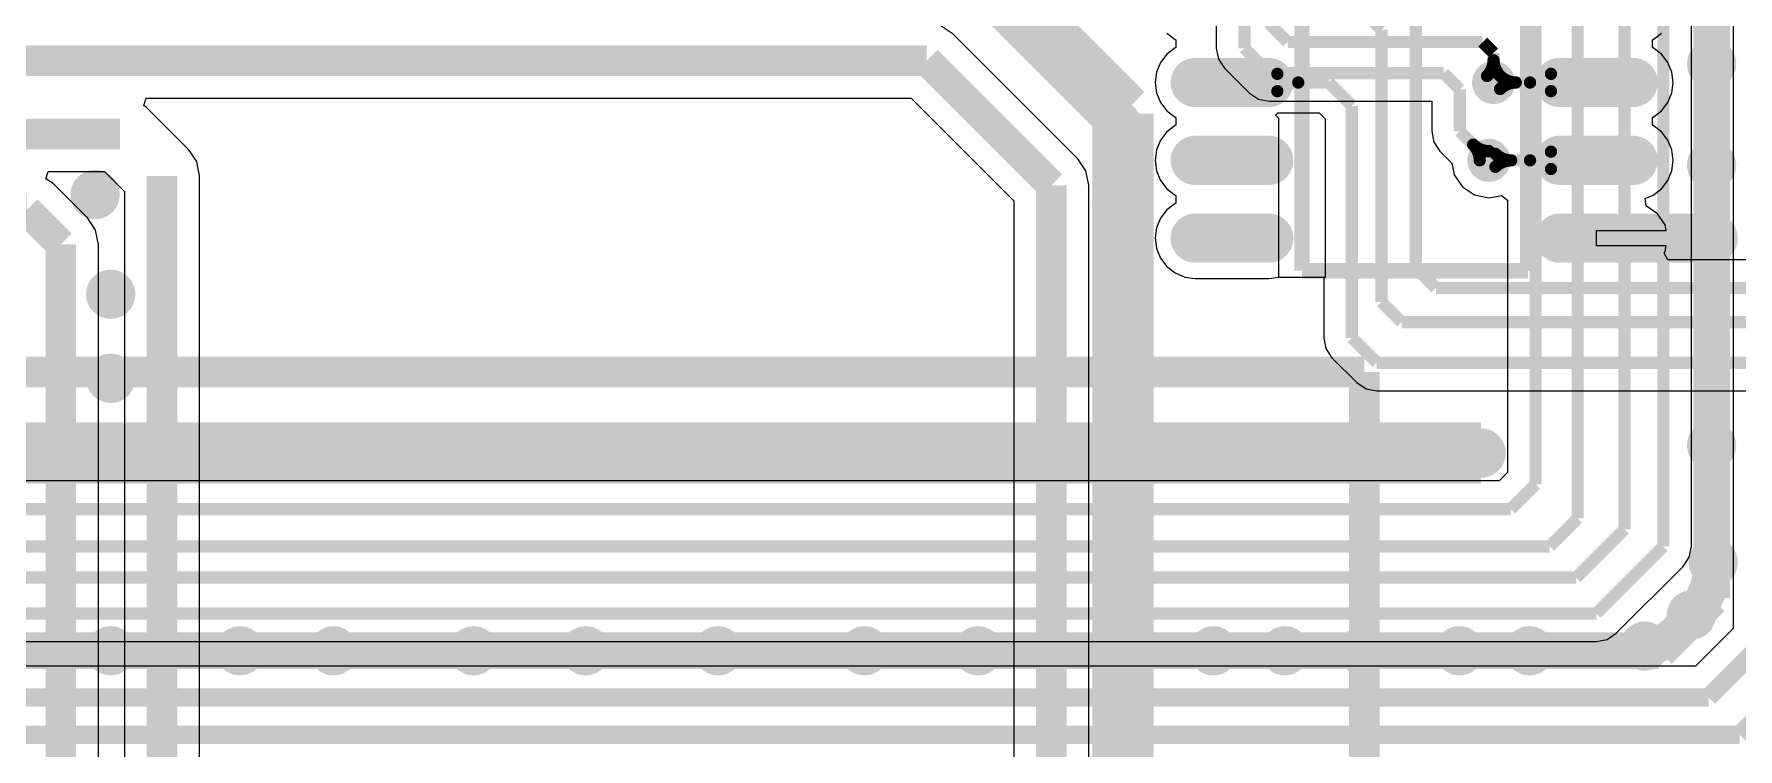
# Model space of a CAD drawing. Extents: x 81 to 196, y 150 to 213.
# Drawn here: x 153.55 to 181.34, y 182.03 to 193.69 of the extents above; entities that cross this region are included whole.
import ezdxf

# ---------------------------------------------------------------- set-up
doc = ezdxf.new("R2010")
doc.units = 0
doc.header["$MEASUREMENT"] = 0
for name, color, linetype in [('BOTTOMLAYER', 5, 'CONTINUOUS'), ('BOTTOMOVERLAY', 54, 'CONTINUOUS'), ('BOTTOMPASTE', 16, 'CONTINUOUS'), ('BOTTOMSOLDER', 6, 'CONTINUOUS'), ('MULTILAYER', 9, 'CONTINUOUS'), ('TOPLAYER', 1, 'CONTINUOUS')]:
    doc.layers.add(name, color=color, linetype=linetype)

msp = doc.modelspace()

# ---------------------------------------------------------------- linework, layer by layer
at = {"layer": 'BOTTOMLAYER'}
for p, q in [((168.539549, 193.691401), (168.341083, 193.824014)), ((172.022818, 193.709643), (172.158599, 193.605455)), ((179.955749, 193.605455), (180.09153, 193.709643)), ((168.539549, 193.691401), (168.539551, 193.691403)), ((168.539551, 193.691403), (168.539549, 193.691401)), ((170.571549, 191.659401), (168.539549, 193.691401)), ((172.158599, 193.470997), (172.022818, 193.366809)), ((172.158599, 193.605455), (172.167598, 193.601726)), ((172.167598, 193.474726), (172.158599, 193.470997)), ((172.167598, 193.601726), (172.167598, 193.474726)), ((179.94675, 193.601726), (179.955749, 193.605455)), ((179.94675, 193.474726), (179.94675, 193.601726)), ((179.955749, 193.470997), (179.94675, 193.474726)), ((180.09153, 193.366809), (179.955749, 193.470997)), ((171.91863, 193.231028), (171.853134, 193.072911)), ((172.022818, 193.366809), (171.91863, 193.231028)), ((180.195718, 193.231028), (180.09153, 193.366809)), ((180.261214, 193.072911), (180.195718, 193.231028)), ((171.853134, 193.072911), (171.830794, 192.903226)), ((171.830794, 192.903226), (171.853134, 192.733541)), ((180.283554, 192.903226), (180.261214, 193.072911)), ((180.261214, 192.733541), (180.283554, 192.903226)), ((155.340535, 192.525541), (155.377403, 192.647072)), ((155.377403, 192.647072), (167.853579, 192.647072)), ((167.853579, 192.647072), (169.52722, 190.973431)), ((171.853134, 192.733541), (171.91863, 192.575424)), ((180.195718, 192.575424), (180.261214, 192.733541)), ((155.382349, 192.497601), (155.340535, 192.525541)), ((155.382349, 192.497601), (155.382351, 192.497603)), ((155.382351, 192.497603), (155.382349, 192.497601)), ((156.068149, 191.811801), (155.382349, 192.497601)), ((171.91863, 192.575424), (172.022818, 192.439643)), ((172.022818, 192.439643), (172.158599, 192.335455)), ((172.158599, 192.335455), (172.167598, 192.331726)), ((172.167598, 192.331726), (172.167598, 192.204726)), ((173.828001, 192.401253), (173.796574, 192.369826)), ((173.796574, 192.369826), (173.846599, 192.319801)), ((174.513283, 192.401253), (173.828001, 192.401253)), ((173.846599, 192.319801), (173.846599, 189.72898)), ((174.609374, 192.305163), (174.513283, 192.401253)), ((174.609374, 189.728226), (174.609374, 192.305163)), ((179.94675, 192.331726), (179.955749, 192.335455)), ((179.94675, 192.204726), (179.94675, 192.331726)), ((179.955749, 192.335455), (180.09153, 192.439643)), ((180.09153, 192.439643), (180.195718, 192.575424)), ((172.022818, 192.096809), (171.91863, 191.961028)), ((172.158599, 192.200997), (172.022818, 192.096809)), ((172.167598, 192.204726), (172.158599, 192.200997)), ((179.955749, 192.200997), (179.94675, 192.204726)), ((180.09153, 192.096809), (179.955749, 192.200997)), ((180.195718, 191.961028), (180.09153, 192.096809)), ((156.068149, 191.811801), (156.068151, 191.811803)), ((156.068151, 191.811803), (156.068149, 191.811801)), ((156.200762, 191.613335), (156.068149, 191.811801)), ((171.853134, 191.802911), (171.830794, 191.633226)), ((171.91863, 191.961028), (171.853134, 191.802911)), ((180.261214, 191.802911), (180.195718, 191.961028)), ((180.283554, 191.633226), (180.261214, 191.802911)), ((156.247328, 191.379226), (156.200762, 191.613335)), ((170.571549, 191.659401), (170.571551, 191.659403)), ((170.571551, 191.659403), (170.571549, 191.659401)), ((170.704162, 191.460935), (170.571549, 191.659401)), ((171.830794, 191.633226), (171.853134, 191.463541)), ((180.261214, 191.463541), (180.283554, 191.633226)), ((153.74051, 191.331741), (153.777376, 191.453272)), ((153.858349, 191.253001), (153.74051, 191.331741)), ((153.777376, 191.453272), (154.696379, 191.453272)), ((154.417149, 190.694201), (153.858349, 191.253001)), ((154.696379, 191.453272), (155.02382, 191.125831)), ((156.247328, 172.608626), (156.247328, 191.379226)), ((170.750728, 191.226826), (170.704162, 191.460935)), ((170.750728, 172.608626), (170.750728, 191.226826)), ((171.853134, 191.463541), (171.91863, 191.305424)), ((171.91863, 191.305424), (172.022818, 191.169643)), ((180.09153, 191.169643), (180.195718, 191.305424)), ((180.195718, 191.305424), (180.261214, 191.463541)), ((155.02382, 191.125831), (155.02382, 172.608626)), ((169.52722, 190.973431), (169.52722, 172.608626)), ((172.022818, 191.169643), (172.158599, 191.065455)), ((172.158599, 190.930997), (172.022818, 190.826809)), ((172.158599, 191.065455), (172.167598, 191.061726)), ((172.167598, 190.934726), (172.158599, 190.930997)), ((172.167598, 191.061726), (172.167598, 190.934726)), ((179.827446, 191.012308), (179.955749, 191.065455)), ((179.839894, 190.88592), (179.827446, 191.012308)), ((179.955749, 191.065455), (180.09153, 191.169643)), ((154.417149, 190.694201), (154.417151, 190.694203)), ((154.417151, 190.694203), (154.417149, 190.694201)), ((154.549762, 190.495735), (154.417149, 190.694201)), ((171.91863, 190.691028), (171.853134, 190.532911)), ((172.022818, 190.826809), (171.91863, 190.691028)), ((179.844106, 190.885082), (179.839894, 190.88592)), ((180.027359, 190.762638), (179.844106, 190.885082)), ((180.149802, 190.579385), (180.027359, 190.762638)), ((154.596328, 190.261626), (154.549762, 190.495735)), ((171.853134, 190.532911), (171.830794, 190.363226)), ((171.830794, 190.363226), (171.853134, 190.193541)), ((179.028974, 190.490226), (180.167537, 190.490226)), ((179.028974, 190.236226), (179.028974, 190.490226)), ((180.167537, 190.490226), (180.149802, 190.579385)), ((154.596328, 172.608626), (154.596328, 190.261626)), ((171.853134, 190.193541), (171.91863, 190.035424)), ((180.167537, 190.236226), (179.028974, 190.236226)), ((180.132551, 190.121245), (180.149802, 190.147067)), ((180.192418, 190.009241), (180.132551, 190.121245)), ((180.149802, 190.147067), (180.167537, 190.236226)), ((171.91863, 190.035424), (172.022818, 189.899643)), ((172.022818, 189.899643), (172.158599, 189.795455)), ((185.861574, 190.009241), (180.192418, 190.009241)), ((172.158599, 189.795455), (172.316717, 189.729958)), ((172.316717, 189.729958), (172.486401, 189.707619)), ((172.486401, 189.707619), (173.684347, 189.707619)), ((173.684347, 189.707619), (173.854031, 189.729958)), ((173.846599, 189.72898), (173.854031, 189.729958)), ((173.854031, 189.729958), (173.855764, 189.728226)), ((173.854031, 189.729958), (173.855764, 189.728226)), ((173.855764, 189.728226), (174.609374, 189.728226)), ((173.855764, 189.728226), (174.582359, 189.728226)), ((174.582359, 189.728226), (174.582359, 188.737626)), ((174.582359, 188.737626), (174.617284, 188.562043)), ((174.617284, 188.562043), (174.716742, 188.413194)), ((174.716742, 188.413194), (175.123142, 188.006794)), ((175.123142, 188.006794), (175.271991, 187.907336)), ((175.271991, 187.907336), (175.447569, 187.872411)), ((175.447569, 187.872411), (175.447571, 187.872408)), ((175.447571, 187.872408), (175.447571, 187.872411)), ((175.447571, 187.872411), (175.447574, 187.872408)), ((175.447574, 187.872408), (175.447574, 187.872411)), ((175.447574, 187.872411), (184.706321, 187.872411))]:
    msp.add_line(p, q, dxfattribs=at)
for points, const_width in [([(171.307374, 192.395226), (168.691174, 195.011426)], 1.000001), ([(176.082574, 189.880626), (176.082574, 194.757426)], 0.2), ([(175.523774, 193.766826), (175.117374, 194.173226)], 0.2), ([(175.523774, 189.321826), (175.523774, 193.766826)], 0.2), ([(168.106974, 193.258826), (148.193374, 193.258826)], 0.499999), ([(170.138974, 191.226826), (168.106974, 193.258826)], 0.499999), ([(173.684347, 192.903226), (172.486401, 192.903226)], 0.599999), ([(179.627947, 192.903226), (178.430001, 192.903226)], 0.599999), ([(171.307374, 173.523026), (171.307374, 192.395226)], 1.000001), ([(174.660174, 192.903226), (173.085374, 192.903226)], 0.2), ([(175.041174, 192.522226), (174.660174, 192.903226)], 0.2), ([(179.028974, 192.903226), (177.352574, 192.903226)], 0.2), ([(175.041174, 188.737626), (175.041174, 192.522226)], 0.2), ([(154.949774, 192.065026), (143.011774, 192.065026)], 0.499999), ([(173.684347, 191.633226), (172.486401, 191.633226)], 0.599999), ([(179.627947, 191.633226), (178.430001, 191.633226)], 0.599999), ([(155.635574, 157.775026), (155.635574, 191.379226)], 0.499999), ([(170.138974, 166.868226), (170.138974, 191.226826)], 0.499999), ([(179.028974, 191.633226), (177.276374, 191.633226)], 0.2), ([(153.425774, 190.820426), (143.621374, 190.820426)], 0.499999), ([(153.984574, 190.261626), (153.425774, 190.820426)], 0.499999), ([(173.684347, 190.363226), (172.486401, 190.363226)], 0.599999), ([(179.627947, 190.363226), (178.430001, 190.363226)], 0.599999), ([(180.933974, 190.363226), (178.571774, 190.363226)], 0.800001), ([(153.984574, 156.276426), (153.984574, 190.261626)], 0.499999), ([(176.412774, 189.550426), (176.082574, 189.880626)], 0.2), ([(185.861574, 189.550426), (176.412774, 189.550426)], 0.2), ([(175.853974, 188.991626), (175.523774, 189.321826)], 0.2), ([(185.429774, 188.991626), (175.853974, 188.991626)], 0.2), ([(175.447574, 188.331226), (175.041174, 188.737626)], 0.2), ([(184.896369, 188.331226), (175.447574, 188.331226)], 0.2)]:
    msp.add_lwpolyline(points, dxfattribs=dict(at, const_width=const_width))
for points, const_width in [([(170.316774, 193.235826, 1), (170.316774, 193.535826, 1)], 0.299999), ([(180.908574, 193.058026, 1), (180.908574, 193.358026, 1)], 0.299999), ([(172.486401, 192.753226, 1), (172.486401, 193.053226, 1)], 0.299999), ([(173.684347, 192.753226, 1), (173.684347, 193.053226, 1)], 0.299999), ([(173.825769, 192.994648, 1), (173.825769, 193.094648, 1)], 0.1), ([(173.825769, 192.994648, 1), (173.825769, 193.094648, 1)], 0.1), ([(173.825769, 192.994648, 1), (173.825769, 193.094648, 1)], 0.1), ([(173.825769, 192.994648, 1), (173.825769, 193.094648, 1)], 0.1), ([(173.825769, 192.994648, 1), (173.825769, 193.094648, 1)], 0.1), ([(173.825769, 192.994648, 1), (173.825769, 193.094648, 1)], 0.1), ([(173.825769, 192.994648, 1), (173.825769, 193.094648, 1)], 0.1), ([(173.825769, 192.994648, 1), (173.825769, 193.094648, 1)], 0.1), ([(173.825769, 192.994648, 1), (173.825769, 193.094648, 1)], 0.1), ([(173.825769, 192.994648, 1), (173.825769, 193.094648, 1)], 0.1), ([(177.352574, 192.778228, 1), (177.352574, 193.028224, 1)], 0.249999), ([(178.430001, 192.753226, 1), (178.430001, 193.053226, 1)], 0.299999), ([(178.288579, 192.994648, 1), (178.288579, 193.094648, 1)], 0.1), ([(178.288579, 192.994648, 1), (178.288579, 193.094648, 1)], 0.1), ([(178.288579, 192.994648, 1), (178.288579, 193.094648, 1)], 0.1), ([(178.288579, 192.994648, 1), (178.288579, 193.094648, 1)], 0.1), ([(178.288579, 192.994648, 1), (178.288579, 193.094648, 1)], 0.1), ([(178.288579, 192.994648, 1), (178.288579, 193.094648, 1)], 0.1), ([(178.288579, 192.994648, 1), (178.288579, 193.094648, 1)], 0.1), ([(179.627947, 192.753226, 1), (179.627947, 193.053226, 1)], 0.299999), ([(173.825769, 192.711804, 1), (173.825769, 192.811804, 1)], 0.1), ([(173.825769, 192.711804, 1), (173.825769, 192.811804, 1)], 0.1), ([(173.825769, 192.711804, 1), (173.825769, 192.811804, 1)], 0.1), ([(173.825769, 192.711804, 1), (173.825769, 192.811804, 1)], 0.1), ([(173.825769, 192.711804, 1), (173.825769, 192.811804, 1)], 0.1), ([(173.825769, 192.711804, 1), (173.825769, 192.811804, 1)], 0.1), ([(173.825769, 192.711804, 1), (173.825769, 192.811804, 1)], 0.1), ([(173.825769, 192.711804, 1), (173.825769, 192.811804, 1)], 0.1), ([(173.825769, 192.711804, 1), (173.825769, 192.811804, 1)], 0.1), ([(173.825769, 192.711804, 1), (173.825769, 192.811804, 1)], 0.1), ([(174.167188, 192.853226, 1), (174.167188, 192.953226, 1)], 0.1), ([(174.167188, 192.853226, 1), (174.167188, 192.953226, 1)], 0.1), ([(174.167188, 192.853226, 1), (174.167188, 192.953226, 1)], 0.1), ([(174.167188, 192.853226, 1), (174.167188, 192.953226, 1)], 0.1), ([(174.167188, 192.853226, 1), (174.167188, 192.953226, 1)], 0.1), ([(174.167188, 192.853226, 1), (174.167188, 192.953226, 1)], 0.1), ([(174.167188, 192.853226, 1), (174.167188, 192.953226, 1)], 0.1), ([(174.167188, 192.853226, 1), (174.167188, 192.953226, 1)], 0.1), ([(174.167188, 192.853226, 1), (174.167188, 192.953226, 1)], 0.1), ([(174.167188, 192.853226, 1), (174.167188, 192.953226, 1)], 0.1), ([(174.167188, 192.853226, 1), (174.167188, 192.953226, 1)], 0.1), ([(174.167188, 192.853226, 1), (174.167188, 192.953226, 1)], 0.1), ([(174.167188, 192.853226, 1), (174.167188, 192.953226, 1)], 0.1), ([(174.167188, 192.853226, 1), (174.167188, 192.953226, 1)], 0.1), ([(174.167188, 192.853226, 1), (174.167188, 192.953226, 1)], 0.1), ([(174.167188, 192.853226, 1), (174.167188, 192.953226, 1)], 0.1), ([(174.167188, 192.853226, 1), (174.167188, 192.953226, 1)], 0.1), ([(174.167188, 192.853226, 1), (174.167188, 192.953226, 1)], 0.1), ([(174.167188, 192.853226, 1), (174.167188, 192.953226, 1)], 0.1), ([(174.167188, 192.853226, 1), (174.167188, 192.953226, 1)], 0.1), ([(177.458639, 192.959291, 1), (177.458639, 193.059291, 1)], 0.1), ([(177.458639, 192.959291, 1), (177.458639, 193.059291, 1)], 0.1), ([(177.458639, 192.959291, 1), (177.458639, 193.059291, 1)], 0.1), ([(177.458639, 192.959291, 1), (177.458639, 193.059291, 1)], 0.1), ([(177.458639, 192.959291, 1), (177.458639, 193.059291, 1)], 0.1), ([(177.458639, 192.959291, 1), (177.458639, 193.059291, 1)], 0.1), ([(177.458639, 192.959291, 1), (177.458639, 193.059291, 1)], 0.1), ([(177.458639, 192.747161, 1), (177.458639, 192.847161, 1)], 0.1), ([(177.458639, 192.747161, 1), (177.458639, 192.847161, 1)], 0.1), ([(177.458639, 192.747161, 1), (177.458639, 192.847161, 1)], 0.1), ([(177.458639, 192.747161, 1), (177.458639, 192.847161, 1)], 0.1), ([(177.458639, 192.747161, 1), (177.458639, 192.847161, 1)], 0.1), ([(177.458639, 192.747161, 1), (177.458639, 192.847161, 1)], 0.1), ([(177.458639, 192.747161, 1), (177.458639, 192.847161, 1)], 0.1), ([(177.714704, 192.853226, 1), (177.714704, 192.953226, 1)], 0.1), ([(177.714704, 192.853226, 1), (177.714704, 192.953226, 1)], 0.1), ([(177.714704, 192.853226, 1), (177.714704, 192.953226, 1)], 0.1), ([(177.714704, 192.853226, 1), (177.714704, 192.953226, 1)], 0.1), ([(177.714704, 192.853226, 1), (177.714704, 192.953226, 1)], 0.1), ([(177.714704, 192.853226, 1), (177.714704, 192.953226, 1)], 0.1), ([(177.714704, 192.853226, 1), (177.714704, 192.953226, 1)], 0.1), ([(177.714704, 192.853226, 1), (177.714704, 192.953226, 1)], 0.1), ([(177.714704, 192.853226, 1), (177.714704, 192.953226, 1)], 0.1), ([(177.714704, 192.853226, 1), (177.714704, 192.953226, 1)], 0.1), ([(177.714704, 192.853226, 1), (177.714704, 192.953226, 1)], 0.1), ([(177.714704, 192.853226, 1), (177.714704, 192.953226, 1)], 0.1), ([(177.714704, 192.853226, 1), (177.714704, 192.953226, 1)], 0.1), ([(177.714704, 192.853226, 1), (177.714704, 192.953226, 1)], 0.1), ([(177.94716, 192.853226, 1), (177.94716, 192.953226, 1)], 0.1), ([(177.94716, 192.853226, 1), (177.94716, 192.953226, 1)], 0.1), ([(177.94716, 192.853226, 1), (177.94716, 192.953226, 1)], 0.1), ([(177.94716, 192.853226, 1), (177.94716, 192.953226, 1)], 0.1), ([(177.94716, 192.853226, 1), (177.94716, 192.953226, 1)], 0.1), ([(177.94716, 192.853226, 1), (177.94716, 192.953226, 1)], 0.1), ([(177.94716, 192.853226, 1), (177.94716, 192.953226, 1)], 0.1), ([(177.94716, 192.853226, 1), (177.94716, 192.953226, 1)], 0.1), ([(177.94716, 192.853226, 1), (177.94716, 192.953226, 1)], 0.1), ([(177.94716, 192.853226, 1), (177.94716, 192.953226, 1)], 0.1), ([(177.94716, 192.853226, 1), (177.94716, 192.953226, 1)], 0.1), ([(177.94716, 192.853226, 1), (177.94716, 192.953226, 1)], 0.1), ([(177.94716, 192.853226, 1), (177.94716, 192.953226, 1)], 0.1), ([(177.94716, 192.853226, 1), (177.94716, 192.953226, 1)], 0.1), ([(178.288579, 192.711804, 1), (178.288579, 192.811804, 1)], 0.1), ([(178.288579, 192.711804, 1), (178.288579, 192.811804, 1)], 0.1), ([(178.288579, 192.711804, 1), (178.288579, 192.811804, 1)], 0.1), ([(178.288579, 192.711804, 1), (178.288579, 192.811804, 1)], 0.1), ([(178.288579, 192.711804, 1), (178.288579, 192.811804, 1)], 0.1), ([(178.288579, 192.711804, 1), (178.288579, 192.811804, 1)], 0.1), ([(178.288579, 192.711804, 1), (178.288579, 192.811804, 1)], 0.1), ([(171.205774, 192.067426, 1), (171.205774, 192.367426, 1)], 0.299999), ([(172.486401, 191.483226, 1), (172.486401, 191.783226, 1)], 0.299999), ([(173.684347, 191.483226, 1), (173.684347, 191.783226, 1)], 0.299999), ([(177.276374, 191.508228, 1), (177.276374, 191.758224, 1)], 0.249999), ([(177.382439, 191.689291, 1), (177.382439, 191.789291, 1)], 0.1), ([(177.382439, 191.689291, 1), (177.382439, 191.789291, 1)], 0.1), ([(177.382439, 191.689291, 1), (177.382439, 191.789291, 1)], 0.1), ([(177.382439, 191.689291, 1), (177.382439, 191.789291, 1)], 0.1), ([(177.382439, 191.689291, 1), (177.382439, 191.789291, 1)], 0.1), ([(177.382439, 191.689291, 1), (177.382439, 191.789291, 1)], 0.1), ([(177.382439, 191.689291, 1), (177.382439, 191.789291, 1)], 0.1), ([(178.430001, 191.483226, 1), (178.430001, 191.783226, 1)], 0.299999), ([(178.288579, 191.724648, 1), (178.288579, 191.824648, 1)], 0.1), ([(178.288579, 191.724648, 1), (178.288579, 191.824648, 1)], 0.1), ([(178.288579, 191.724648, 1), (178.288579, 191.824648, 1)], 0.1), ([(178.288579, 191.724648, 1), (178.288579, 191.824648, 1)], 0.1), ([(178.288579, 191.724648, 1), (178.288579, 191.824648, 1)], 0.1), ([(178.288579, 191.724648, 1), (178.288579, 191.824648, 1)], 0.1), ([(178.288579, 191.724648, 1), (178.288579, 191.824648, 1)], 0.1), ([(179.627947, 191.483226, 1), (179.627947, 191.783226, 1)], 0.299999), ([(180.908574, 191.407026, 1), (180.908574, 191.707026, 1)], 0.299999), ([(177.382439, 191.477161, 1), (177.382439, 191.577161, 1)], 0.1), ([(177.382439, 191.477161, 1), (177.382439, 191.577161, 1)], 0.1), ([(177.382439, 191.477161, 1), (177.382439, 191.577161, 1)], 0.1), ([(177.382439, 191.477161, 1), (177.382439, 191.577161, 1)], 0.1), ([(177.382439, 191.477161, 1), (177.382439, 191.577161, 1)], 0.1), ([(177.382439, 191.477161, 1), (177.382439, 191.577161, 1)], 0.1), ([(177.382439, 191.477161, 1), (177.382439, 191.577161, 1)], 0.1), ([(177.638504, 191.583226, 1), (177.638504, 191.683226, 1)], 0.1), ([(177.638504, 191.583226, 1), (177.638504, 191.683226, 1)], 0.1), ([(177.638504, 191.583226, 1), (177.638504, 191.683226, 1)], 0.1), ([(177.638504, 191.583226, 1), (177.638504, 191.683226, 1)], 0.1), ([(177.638504, 191.583226, 1), (177.638504, 191.683226, 1)], 0.1), ([(177.638504, 191.583226, 1), (177.638504, 191.683226, 1)], 0.1), ([(177.638504, 191.583226, 1), (177.638504, 191.683226, 1)], 0.1), ([(177.638504, 191.583226, 1), (177.638504, 191.683226, 1)], 0.1), ([(177.638504, 191.583226, 1), (177.638504, 191.683226, 1)], 0.1), ([(177.638504, 191.583226, 1), (177.638504, 191.683226, 1)], 0.1), ([(177.638504, 191.583226, 1), (177.638504, 191.683226, 1)], 0.1), ([(177.638504, 191.583226, 1), (177.638504, 191.683226, 1)], 0.1), ([(177.638504, 191.583226, 1), (177.638504, 191.683226, 1)], 0.1), ([(177.638504, 191.583226, 1), (177.638504, 191.683226, 1)], 0.1), ([(177.94716, 191.583226, 1), (177.94716, 191.683226, 1)], 0.1), ([(177.94716, 191.583226, 1), (177.94716, 191.683226, 1)], 0.1), ([(177.94716, 191.583226, 1), (177.94716, 191.683226, 1)], 0.1), ([(177.94716, 191.583226, 1), (177.94716, 191.683226, 1)], 0.1), ([(177.94716, 191.583226, 1), (177.94716, 191.683226, 1)], 0.1), ([(177.94716, 191.583226, 1), (177.94716, 191.683226, 1)], 0.1), ([(177.94716, 191.583226, 1), (177.94716, 191.683226, 1)], 0.1), ([(177.94716, 191.583226, 1), (177.94716, 191.683226, 1)], 0.1), ([(177.94716, 191.583226, 1), (177.94716, 191.683226, 1)], 0.1), ([(177.94716, 191.583226, 1), (177.94716, 191.683226, 1)], 0.1), ([(177.94716, 191.583226, 1), (177.94716, 191.683226, 1)], 0.1), ([(177.94716, 191.583226, 1), (177.94716, 191.683226, 1)], 0.1), ([(177.94716, 191.583226, 1), (177.94716, 191.683226, 1)], 0.1), ([(177.94716, 191.583226, 1), (177.94716, 191.683226, 1)], 0.1), ([(178.288579, 191.441804, 1), (178.288579, 191.541804, 1)], 0.1), ([(178.288579, 191.441804, 1), (178.288579, 191.541804, 1)], 0.1), ([(178.288579, 191.441804, 1), (178.288579, 191.541804, 1)], 0.1), ([(178.288579, 191.441804, 1), (178.288579, 191.541804, 1)], 0.1), ([(178.288579, 191.441804, 1), (178.288579, 191.541804, 1)], 0.1), ([(178.288579, 191.441804, 1), (178.288579, 191.541804, 1)], 0.1), ([(178.288579, 191.441804, 1), (178.288579, 191.541804, 1)], 0.1), ([(171.205774, 190.746626, 1), (171.205774, 191.046626, 1)], 0.299999), ([(172.486401, 190.213226, 1), (172.486401, 190.513226, 1)], 0.299999), ([(173.684347, 190.213226, 1), (173.684347, 190.513226, 1)], 0.299999), ([(178.430001, 190.213226, 1), (178.430001, 190.513226, 1)], 0.299999), ([(179.627947, 190.213226, 1), (179.627947, 190.513226, 1)], 0.299999), ([(180.933974, 190.213226, 1), (180.933974, 190.513226, 1)], 0.299999), ([(171.307374, 188.740026, 1), (171.307374, 189.040026, 1)], 0.299999), ([(171.307374, 186.708026, 1), (171.307374, 187.008026, 1)], 0.299999), ([(171.281974, 183.482226, 1), (171.281974, 183.782226, 1)], 0.299999)]:
    msp.add_lwpolyline(points, format="xyb", close=True, dxfattribs=dict(at, const_width=const_width))
at = {"layer": 'BOTTOMLAYER', "const_width": 0.2}
for points in [[(174.167188, 192.903226, -0.198912), (173.825769, 193.044648)], [(174.167188, 192.903226, -0.198912), (173.825769, 193.044648)], [(174.167188, 192.903226, -0.198912), (173.825769, 193.044648)], [(174.167188, 192.903226, -0.198912), (173.825769, 193.044648)], [(174.167188, 192.903226, -0.198912), (173.825769, 193.044648)], [(174.167188, 192.903226, -0.198912), (173.825769, 193.044648)], [(174.167188, 192.903226, -0.198912), (173.825769, 193.044648)], [(174.167188, 192.903226, -0.198912), (173.825769, 193.044648)], [(174.167188, 192.903226, -0.198912), (173.825769, 193.044648)], [(174.167188, 192.903226, -0.198912), (173.825769, 193.044648)], [(178.288579, 193.044648, -0.198912), (177.94716, 192.903226)], [(178.288579, 193.044648, -0.198912), (177.94716, 192.903226)], [(178.288579, 193.044648, -0.198912), (177.94716, 192.903226)], [(178.288579, 193.044648, -0.198912), (177.94716, 192.903226)], [(178.288579, 193.044648, -0.198912), (177.94716, 192.903226)], [(178.288579, 193.044648, -0.198912), (177.94716, 192.903226)], [(178.288579, 193.044648, -0.198912), (177.94716, 192.903226)], [(173.825769, 192.761804, -0.198912), (174.167188, 192.903226)], [(173.825769, 192.761804, -0.198912), (174.167188, 192.903226)], [(173.825769, 192.761804, -0.198912), (174.167188, 192.903226)], [(173.825769, 192.761804, -0.198912), (174.167188, 192.903226)], [(173.825769, 192.761804, -0.198912), (174.167188, 192.903226)], [(173.825769, 192.761804, -0.198912), (174.167188, 192.903226)], [(173.825769, 192.761804, -0.198912), (174.167188, 192.903226)], [(173.825769, 192.761804, -0.198912), (174.167188, 192.903226)], [(173.825769, 192.761804, -0.198912), (174.167188, 192.903226)], [(173.825769, 192.761804, -0.198912), (174.167188, 192.903226)], [(177.714704, 192.903226, -0.198912), (177.458639, 193.009291)], [(177.714704, 192.903226, -0.198912), (177.458639, 193.009291)], [(177.714704, 192.903226, -0.198912), (177.458639, 193.009291)], [(177.714704, 192.903226, -0.198912), (177.458639, 193.009291)], [(177.714704, 192.903226, -0.198912), (177.458639, 193.009291)], [(177.714704, 192.903226, -0.198912), (177.458639, 193.009291)], [(177.714704, 192.903226, -0.198912), (177.458639, 193.009291)], [(177.458639, 192.797161, -0.198912), (177.714704, 192.903226)], [(177.458639, 192.797161, -0.198912), (177.714704, 192.903226)], [(177.458639, 192.797161, -0.198912), (177.714704, 192.903226)], [(177.458639, 192.797161, -0.198912), (177.714704, 192.903226)], [(177.458639, 192.797161, -0.198912), (177.714704, 192.903226)], [(177.458639, 192.797161, -0.198912), (177.714704, 192.903226)], [(177.458639, 192.797161, -0.198912), (177.714704, 192.903226)], [(177.94716, 192.903226, -0.198912), (178.288579, 192.761804)], [(177.94716, 192.903226, -0.198912), (178.288579, 192.761804)], [(177.94716, 192.903226, -0.198912), (178.288579, 192.761804)], [(177.94716, 192.903226, -0.198912), (178.288579, 192.761804)], [(177.94716, 192.903226, -0.198912), (178.288579, 192.761804)], [(177.94716, 192.903226, -0.198912), (178.288579, 192.761804)], [(177.94716, 192.903226, -0.198912), (178.288579, 192.761804)], [(177.638504, 191.633226, -0.198912), (177.382439, 191.739291)], [(177.638504, 191.633226, -0.198912), (177.382439, 191.739291)], [(177.638504, 191.633226, -0.198912), (177.382439, 191.739291)], [(177.638504, 191.633226, -0.198912), (177.382439, 191.739291)], [(177.638504, 191.633226, -0.198912), (177.382439, 191.739291)], [(177.638504, 191.633226, -0.198912), (177.382439, 191.739291)], [(177.638504, 191.633226, -0.198912), (177.382439, 191.739291)], [(178.288579, 191.774648, -0.198912), (177.94716, 191.633226)], [(178.288579, 191.774648, -0.198912), (177.94716, 191.633226)], [(178.288579, 191.774648, -0.198912), (177.94716, 191.633226)], [(178.288579, 191.774648, -0.198912), (177.94716, 191.633226)], [(178.288579, 191.774648, -0.198912), (177.94716, 191.633226)], [(178.288579, 191.774648, -0.198912), (177.94716, 191.633226)], [(178.288579, 191.774648, -0.198912), (177.94716, 191.633226)], [(177.382439, 191.527161, -0.198912), (177.638504, 191.633226)], [(177.382439, 191.527161, -0.198912), (177.638504, 191.633226)], [(177.382439, 191.527161, -0.198912), (177.638504, 191.633226)], [(177.382439, 191.527161, -0.198912), (177.638504, 191.633226)], [(177.382439, 191.527161, -0.198912), (177.638504, 191.633226)], [(177.382439, 191.527161, -0.198912), (177.638504, 191.633226)], [(177.382439, 191.527161, -0.198912), (177.638504, 191.633226)], [(177.94716, 191.633226, -0.198912), (178.288579, 191.491804)], [(177.94716, 191.633226, -0.198912), (178.288579, 191.491804)], [(177.94716, 191.633226, -0.198912), (178.288579, 191.491804)], [(177.94716, 191.633226, -0.198912), (178.288579, 191.491804)], [(177.94716, 191.633226, -0.198912), (178.288579, 191.491804)], [(177.94716, 191.633226, -0.198912), (178.288579, 191.491804)], [(177.94716, 191.633226, -0.198912), (178.288579, 191.491804)]]:
    msp.add_lwpolyline(points, format="xyb", dxfattribs=at)
at = {"layer": 'BOTTOMOVERLAY'}
for points, const_width in [([(174.228374, 189.832366), (174.228374, 199.784086)], 0.254), ([(177.911374, 189.832366), (177.911374, 199.735826)], 0.254), ([(177.911374, 189.832366), (174.228374, 189.832366)], 0.254), ([(175.244374, 188.178826), (116.976774, 188.178826)], 0.499999), ([(175.244374, 150.028026), (175.244374, 188.178826)], 0.499999)]:
    msp.add_lwpolyline(points, dxfattribs=dict(at, const_width=const_width))
at = {"layer": 'BOTTOMPASTE', "const_width": 0.599999}
for points in [[(173.684347, 192.903226), (172.486401, 192.903226)], [(179.627947, 192.903226), (178.430001, 192.903226)], [(173.684347, 191.633226), (172.486401, 191.633226)], [(179.627947, 191.633226), (178.430001, 191.633226)], [(173.684347, 190.363226), (172.486401, 190.363226)], [(179.627947, 190.363226), (178.430001, 190.363226)]]:
    msp.add_lwpolyline(points, dxfattribs=at)
at = {"layer": 'BOTTOMPASTE', "const_width": 0.299999}
for points in [[(172.486401, 192.753226, 1), (172.486401, 193.053226, 1)], [(173.684347, 192.753226, 1), (173.684347, 193.053226, 1)], [(178.430001, 192.753226, 1), (178.430001, 193.053226, 1)], [(179.627947, 192.753226, 1), (179.627947, 193.053226, 1)], [(172.486401, 191.483226, 1), (172.486401, 191.783226, 1)], [(173.684347, 191.483226, 1), (173.684347, 191.783226, 1)], [(178.430001, 191.483226, 1), (178.430001, 191.783226, 1)], [(179.627947, 191.483226, 1), (179.627947, 191.783226, 1)], [(172.486401, 190.213226, 1), (172.486401, 190.513226, 1)], [(173.684347, 190.213226, 1), (173.684347, 190.513226, 1)], [(178.430001, 190.213226, 1), (178.430001, 190.513226, 1)], [(179.627947, 190.213226, 1), (179.627947, 190.513226, 1)]]:
    msp.add_lwpolyline(points, format="xyb", close=True, dxfattribs=at)
at = {"layer": 'BOTTOMSOLDER'}
for points, const_width in [([(169.656374, 193.794626, 1), (169.656374, 194.196226, 1)], 0.401599), ([(170.316774, 193.185026, 1), (170.316774, 193.586626, 1)], 0.401599), ([(180.908574, 193.007226, 1), (180.908574, 193.408826, 1)], 0.401599), ([(172.486401, 192.702426, 1), (172.486401, 193.104026, 1)], 0.401599), ([(173.684347, 192.702426, 1), (173.684347, 193.104026, 1)], 0.401599), ([(177.352574, 192.727428, 1), (177.352574, 193.079024, 1)], 0.351599), ([(178.430001, 192.702426, 1), (178.430001, 193.104026, 1)], 0.401599), ([(179.627947, 192.702426, 1), (179.627947, 193.104026, 1)], 0.401599), ([(171.205774, 192.016626, 1), (171.205774, 192.418226, 1)], 0.401599), ([(172.486401, 191.432426, 1), (172.486401, 191.834026, 1)], 0.401599), ([(173.684347, 191.432426, 1), (173.684347, 191.834026, 1)], 0.401599), ([(178.430001, 191.432426, 1), (178.430001, 191.834026, 1)], 0.401599), ([(179.627947, 191.432426, 1), (179.627947, 191.834026, 1)], 0.401599), ([(177.276374, 191.457428, 1), (177.276374, 191.809024, 1)], 0.351599), ([(180.908574, 191.356226, 1), (180.908574, 191.757826, 1)], 0.401599), ([(154.543374, 190.873626, 1), (154.543374, 191.275226, 1)], 0.401599), ([(171.205774, 190.695826, 1), (171.205774, 191.097426, 1)], 0.401599), ([(172.486401, 190.162426, 1), (172.486401, 190.564026, 1)], 0.401599), ([(173.684347, 190.162426, 1), (173.684347, 190.564026, 1)], 0.401599), ([(178.430001, 190.162426, 1), (178.430001, 190.564026, 1)], 0.401599), ([(179.627947, 190.162426, 1), (179.627947, 190.564026, 1)], 0.401599), ([(180.933974, 190.162426, 1), (180.933974, 190.564026, 1)], 0.401599), ([(154.797374, 189.248026, 1), (154.797374, 189.649626, 1)], 0.401599), ([(171.307374, 188.689226, 1), (171.307374, 189.090826, 1)], 0.401599), ([(154.797374, 187.876426, 1), (154.797374, 188.278026, 1)], 0.401599), ([(166.836974, 186.708026, 1), (166.836974, 187.109626, 1)], 0.401599), ([(168.843574, 186.733426, 1), (168.843574, 187.135026, 1)], 0.401599), ([(180.908574, 186.784226, 1), (180.908574, 187.185826, 1)], 0.401599), ([(154.797374, 186.606426, 1), (154.797374, 187.008026, 1)], 0.401599), ([(156.956374, 186.631826, 1), (156.956374, 187.033426, 1)], 0.401599), ([(158.683574, 186.682626, 1), (158.683574, 187.084226, 1)], 0.401599), ([(160.359974, 186.606426, 1), (160.359974, 187.008026, 1)], 0.401599), ([(162.569774, 186.606426, 1), (162.569774, 187.008026, 1)], 0.401599), ([(164.461376, 186.657226, 1), (164.461376, 187.058826, 1)], 0.401599), ([(171.307374, 186.657226, 1), (171.307374, 187.058826, 1)], 0.401599), ([(173.034574, 186.657226, 1), (173.034574, 187.058826, 1)], 0.401599), ([(174.837974, 186.631826, 1), (174.837974, 187.033426, 1)], 0.401599), ([(175.955574, 186.606426, 1), (175.955574, 187.008026, 1)], 0.401599), ([(177.149374, 186.657226, 1), (177.149374, 187.058826, 1)], 0.401599), ([(180.933974, 184.874121, 1), (180.933974, 185.27572, 1)], 0.401599), ([(180.578374, 184.015626, 1), (180.578374, 184.417226, 1)], 0.401599), ([(154.797374, 183.431426, 1), (154.797374, 183.833026, 1)], 0.401599), ([(156.905574, 183.431426, 1), (156.905574, 183.833026, 1)], 0.401599), ([(158.429574, 183.431426, 1), (158.429574, 183.833026, 1)], 0.401599), ([(160.715574, 183.431426, 1), (160.715574, 183.833026, 1)], 0.401599), ([(162.544374, 183.431426, 1), (162.544374, 183.833026, 1)], 0.401599), ([(164.703374, 183.431426, 1), (164.703374, 183.833026, 1)], 0.401599), ([(167.090974, 183.431426, 1), (167.090974, 183.833026, 1)], 0.401599), ([(168.945174, 183.431426, 1), (168.945174, 183.833026, 1)], 0.401599), ([(171.281974, 183.431426, 1), (171.281974, 183.833026, 1)], 0.401599), ([(172.780574, 183.431426, 1), (172.780574, 183.833026, 1)], 0.401599), ([(173.948974, 183.431426, 1), (173.948974, 183.833026, 1)], 0.401599), ([(175.218974, 183.431426, 1), (175.218974, 183.833026, 1)], 0.401599), ([(176.793774, 183.431426, 1), (176.793774, 183.833026, 1)], 0.401599), ([(177.936774, 183.431426, 1), (177.936774, 183.833026, 1)], 0.401599), ([(179.816374, 183.507626, 1), (179.816374, 183.909226, 1)], 0.401599)]:
    msp.add_lwpolyline(points, format="xyb", close=True, dxfattribs=dict(at, const_width=const_width))
at = {"layer": 'BOTTOMSOLDER', "const_width": 0.803199}
for points in [[(173.684347, 192.903226), (172.486401, 192.903226)], [(179.627947, 192.903226), (178.430001, 192.903226)], [(173.684347, 191.633226), (172.486401, 191.633226)], [(179.627947, 191.633226), (178.430001, 191.633226)], [(173.684347, 190.363226), (172.486401, 190.363226)], [(179.627947, 190.363226), (178.430001, 190.363226)]]:
    msp.add_lwpolyline(points, dxfattribs=at)
at = {"layer": 'MULTILAYER'}
for points, const_width in [([(180.908574, 193.058026, 1), (180.908574, 193.358026, 1)], 0.299999), ([(177.352574, 192.778228, 1), (177.352574, 193.028224, 1)], 0.249999), ([(177.276374, 191.508228, 1), (177.276374, 191.758224, 1)], 0.249999), ([(180.908574, 191.407026, 1), (180.908574, 191.707026, 1)], 0.299999), ([(180.933974, 190.213226, 1), (180.933974, 190.513226, 1)], 0.299999), ([(171.307374, 186.708026, 1), (171.307374, 187.008026, 1)], 0.299999), ([(171.281974, 183.482226, 1), (171.281974, 183.782226, 1)], 0.299999)]:
    msp.add_lwpolyline(points, format="xyb", close=True, dxfattribs=dict(at, const_width=const_width))
at = {"layer": 'TOPLAYER'}
for p, q in [((172.829759, 199.215578), (172.829759, 193.462026)), ((180.579989, 185.334026), (180.579989, 199.096919)), ((181.262378, 197.666219), (181.262378, 183.995789)), ((172.829759, 193.462026), (172.864684, 193.286443)), ((172.864684, 193.286443), (172.964142, 193.137594)), ((172.964142, 193.137594), (173.370542, 192.731194)), ((173.370542, 192.731194), (173.519391, 192.631736)), ((173.519391, 192.631736), (173.694969, 192.596811)), ((173.694969, 192.596811), (173.694971, 192.596808)), ((173.694971, 192.596808), (173.694971, 192.596811)), ((173.694971, 192.596811), (173.694974, 192.596808)), ((173.694974, 192.596808), (173.694974, 192.596811)), ((173.694974, 192.596811), (176.34376, 192.596811)), ((176.34376, 192.596811), (176.34376, 192.107025)), ((176.34376, 192.107025), (176.378685, 191.931445)), ((176.378685, 191.931445), (176.478143, 191.782593)), ((176.478143, 191.782593), (176.673835, 191.586901)), ((176.673835, 191.586901), (176.711186, 191.399117)), ((176.711186, 191.399117), (176.843799, 191.200651)), ((176.843799, 191.200651), (177.042265, 191.068038)), ((177.042265, 191.068038), (177.276374, 191.021472)), ((177.276374, 191.021472), (177.481385, 191.062249)), ((177.481385, 191.062249), (177.579559, 190.98168)), ((177.579559, 190.98168), (177.579559, 186.540074)), ((177.579559, 186.540074), (177.441926, 186.402441)), ((177.441926, 186.402441), (115.299884, 186.402441)), ((180.445606, 185.009594), (180.545064, 185.158443)), ((180.545064, 185.158443), (180.579989, 185.334026)), ((179.353406, 183.917394), (180.445606, 185.009594)), ((181.262378, 183.995789), (180.646611, 183.380022)), ((106.943774, 183.783011), (179.028971, 183.783011)), ((179.028971, 183.783011), (179.028974, 183.783008)), ((179.028974, 183.783011), (179.204557, 183.817936)), ((179.028974, 183.783008), (179.028974, 183.783011)), ((179.204557, 183.817936), (179.353406, 183.917394)), ((180.646611, 183.380022), (106.748537, 183.380022))]:
    msp.add_line(p, q, dxfattribs=at)
for points, const_width in [([(178.724174, 185.791226), (178.724174, 207.762226)], 0.2), ([(180.121174, 185.334026), (180.121174, 206.187426)], 0.2), ([(178.038374, 186.350026), (178.038374, 200.167626)], 0.2), ([(179.486174, 185.613426), (179.486174, 200.193026)], 0.2), ([(173.288574, 193.462026), (173.288574, 199.405626)], 0.2), ([(180.908574, 184.495826), (180.908574, 199.100826)], 0.599999), ([(173.993373, 193.563626), (173.688573, 193.868426)], 0.2), ([(173.694974, 193.055626), (173.288574, 193.462026)], 0.2), ([(177.174774, 193.563626), (173.993373, 193.563626)], 0.2), ([(177.352574, 193.385826), (177.174774, 193.563626)], 0.2), ([(177.352574, 192.903226), (177.352574, 193.385826)], 0.2), ([(176.539774, 193.055626), (173.694974, 193.055626)], 0.2), ([(176.802575, 192.792825), (176.539774, 193.055626)], 0.2), ([(176.802575, 192.107025), (176.802575, 192.792825)], 0.2), ([(177.276374, 191.633226), (176.802575, 192.107025)], 0.2), ([(177.149374, 186.858026), (116.824374, 186.858026)], 1.000001), ([(177.631974, 185.943626), (178.038374, 186.350026)], 0.2), ([(177.631974, 185.943626), (107.756574, 185.943626)], 0.2), ([(178.266974, 185.334026), (178.724174, 185.791226)], 0.2), ([(178.698774, 184.826026), (179.486174, 185.613426)], 0.2), ([(178.266974, 185.334026), (107.477174, 185.334026)], 0.2), ([(179.028974, 184.241826), (180.121174, 185.334026)], 0.2), ([(178.698774, 184.826026), (107.223174, 184.826026)], 0.2), ([(180.044974, 183.632226), (180.908574, 184.495826)], 0.599999), ([(179.028974, 184.241826), (106.943774, 184.241826)], 0.2), ([(180.044974, 183.632226), (106.704849, 183.632226)], 0.599999), ([(180.857774, 182.870226), (181.772174, 183.784626)], 0.299999), ([(181.365774, 182.260626), (182.508774, 183.403626)], 0.299999), ([(180.857774, 182.870226), (106.537374, 182.870226)], 0.299999), ([(181.365774, 182.260626), (106.181774, 182.260626)], 0.299999)]:
    msp.add_lwpolyline(points, dxfattribs=dict(at, const_width=const_width))
for points, const_width in [([(180.908574, 193.058026, 1), (180.908574, 193.358026, 1)], 0.299999), ([(177.352574, 192.778228, 1), (177.352574, 193.028224, 1)], 0.249999), ([(177.352574, 193.215356, 1), (177.352574, 193.315356, 1)], 0.1), ([(177.352574, 193.215356, 1), (177.352574, 193.315356, 1)], 0.1), ([(177.352574, 193.215356, 1), (177.352574, 193.315356, 1)], 0.1), ([(177.352574, 193.215356, 1), (177.352574, 193.315356, 1)], 0.1), ([(177.352574, 193.215356, 1), (177.352574, 193.315356, 1)], 0.1), ([(177.352574, 193.215356, 1), (177.352574, 193.315356, 1)], 0.1), ([(177.352574, 193.215356, 1), (177.352574, 193.315356, 1)], 0.1), ([(177.352574, 193.215356, 1), (177.352574, 193.315356, 1)], 0.1), ([(177.352574, 193.215356, 1), (177.352574, 193.315356, 1)], 0.1), ([(177.352574, 193.215356, 1), (177.352574, 193.315356, 1)], 0.1), ([(177.352574, 193.215356, 1), (177.352574, 193.315356, 1)], 0.1), ([(177.352574, 193.215356, 1), (177.352574, 193.315356, 1)], 0.1), ([(177.352574, 193.215356, 1), (177.352574, 193.315356, 1)], 0.1), ([(177.352574, 193.215356, 1), (177.352574, 193.315356, 1)], 0.1), ([(177.246509, 192.959291, 1), (177.246509, 193.059291, 1)], 0.1), ([(177.246509, 192.959291, 1), (177.246509, 193.059291, 1)], 0.1), ([(177.246509, 192.959291, 1), (177.246509, 193.059291, 1)], 0.1), ([(177.246509, 192.959291, 1), (177.246509, 193.059291, 1)], 0.1), ([(177.246509, 192.959291, 1), (177.246509, 193.059291, 1)], 0.1), ([(177.246509, 192.959291, 1), (177.246509, 193.059291, 1)], 0.1), ([(177.246509, 192.959291, 1), (177.246509, 193.059291, 1)], 0.1), ([(177.458639, 192.959291, 1), (177.458639, 193.059291, 1)], 0.1), ([(177.458639, 192.959291, 1), (177.458639, 193.059291, 1)], 0.1), ([(177.458639, 192.959291, 1), (177.458639, 193.059291, 1)], 0.1), ([(177.458639, 192.959291, 1), (177.458639, 193.059291, 1)], 0.1), ([(177.458639, 192.959291, 1), (177.458639, 193.059291, 1)], 0.1), ([(177.458639, 192.959291, 1), (177.458639, 193.059291, 1)], 0.1), ([(177.458639, 192.959291, 1), (177.458639, 193.059291, 1)], 0.1), ([(177.020309, 191.839291, 1), (177.020309, 191.939291, 1)], 0.1), ([(177.020309, 191.839291, 1), (177.020309, 191.939291, 1)], 0.1), ([(177.020309, 191.839291, 1), (177.020309, 191.939291, 1)], 0.1), ([(177.020309, 191.839291, 1), (177.020309, 191.939291, 1)], 0.1), ([(177.020309, 191.839291, 1), (177.020309, 191.939291, 1)], 0.1), ([(177.020309, 191.839291, 1), (177.020309, 191.939291, 1)], 0.1), ([(177.020309, 191.839291, 1), (177.020309, 191.939291, 1)], 0.1), ([(177.020309, 191.839291, 1), (177.020309, 191.939291, 1)], 0.1), ([(177.020309, 191.839291, 1), (177.020309, 191.939291, 1)], 0.1), ([(177.020309, 191.839291, 1), (177.020309, 191.939291, 1)], 0.1), ([(177.020309, 191.839291, 1), (177.020309, 191.939291, 1)], 0.1), ([(177.020309, 191.839291, 1), (177.020309, 191.939291, 1)], 0.1), ([(177.020309, 191.839291, 1), (177.020309, 191.939291, 1)], 0.1), ([(177.020309, 191.839291, 1), (177.020309, 191.939291, 1)], 0.1), ([(177.276374, 191.508228, 1), (177.276374, 191.758224, 1)], 0.249999), ([(177.276374, 191.733226, 1), (177.276374, 191.833226, 1)], 0.1), ([(177.276374, 191.733226, 1), (177.276374, 191.833226, 1)], 0.1), ([(177.276374, 191.733226, 1), (177.276374, 191.833226, 1)], 0.1), ([(177.276374, 191.733226, 1), (177.276374, 191.833226, 1)], 0.1), ([(177.276374, 191.733226, 1), (177.276374, 191.833226, 1)], 0.1), ([(177.276374, 191.733226, 1), (177.276374, 191.833226, 1)], 0.1), ([(177.276374, 191.733226, 1), (177.276374, 191.833226, 1)], 0.1), ([(180.908574, 191.407026, 1), (180.908574, 191.707026, 1)], 0.299999), ([(177.126374, 191.583226, 1), (177.126374, 191.683226, 1)], 0.1), ([(177.126374, 191.583226, 1), (177.126374, 191.683226, 1)], 0.1), ([(177.126374, 191.583226, 1), (177.126374, 191.683226, 1)], 0.1), ([(177.126374, 191.583226, 1), (177.126374, 191.683226, 1)], 0.1), ([(177.126374, 191.583226, 1), (177.126374, 191.683226, 1)], 0.1), ([(177.126374, 191.583226, 1), (177.126374, 191.683226, 1)], 0.1), ([(177.126374, 191.583226, 1), (177.126374, 191.683226, 1)], 0.1), ([(180.933974, 190.213226, 1), (180.933974, 190.513226, 1)], 0.299999), ([(154.797374, 186.657226, 1), (154.797374, 186.957226, 1)], 0.299999), ([(156.956374, 186.682626, 1), (156.956374, 186.982626, 1)], 0.299999), ([(158.683574, 186.733426, 1), (158.683574, 187.033426, 1)], 0.299999), ([(160.359974, 186.657226, 1), (160.359974, 186.957226, 1)], 0.299999), ([(162.569774, 186.657226, 1), (162.569774, 186.957226, 1)], 0.299999), ([(164.461376, 186.708026, 1), (164.461376, 187.008026, 1)], 0.299999), ([(166.836974, 186.758826, 1), (166.836974, 187.058826, 1)], 0.299999), ([(168.843574, 186.784226, 1), (168.843574, 187.084226, 1)], 0.299999), ([(171.307374, 186.708026, 1), (171.307374, 187.008026, 1)], 0.299999), ([(173.034574, 186.708026, 1), (173.034574, 187.008026, 1)], 0.299999), ([(174.837974, 186.682626, 1), (174.837974, 186.982626, 1)], 0.299999), ([(175.955574, 186.657226, 1), (175.955574, 186.957226, 1)], 0.299999), ([(180.908574, 186.835026, 1), (180.908574, 187.135026, 1)], 0.299999), ([(180.933974, 184.924921, 1), (180.933974, 185.22492, 1)], 0.299999), ([(180.933974, 184.924921, 1), (180.933974, 185.22492, 1)], 0.299999), ([(180.933974, 184.924921, 1), (180.933974, 185.22492, 1)], 0.299999), ([(180.933974, 184.924921, 1), (180.933974, 185.22492, 1)], 0.299999), ([(180.933974, 184.924921, 1), (180.933974, 185.22492, 1)], 0.299999), ([(180.908574, 184.8636, 1), (180.908574, 185.1636, 1)], 0.299999), ([(180.542453, 183.979706, 1), (180.542453, 184.279705, 1)], 0.299999), ([(180.578374, 184.066426, 1), (180.578374, 184.366426, 1)], 0.299999), ([(180.578374, 184.066426, 1), (180.578374, 184.366426, 1)], 0.299999), ([(180.578374, 184.066426, 1), (180.578374, 184.366426, 1)], 0.299999), ([(180.578374, 184.066426, 1), (180.578374, 184.366426, 1)], 0.299999), ([(180.578374, 184.066426, 1), (180.578374, 184.366426, 1)], 0.299999), ([(179.816374, 183.558426, 1), (179.816374, 183.858426, 1)], 0.299999), ([(179.816374, 183.558426, 1), (179.816374, 183.858426, 1)], 0.299999), ([(180.336701, 183.773953, 1), (180.336701, 184.073952, 1)], 0.299999), ([(154.797374, 183.482226, 1), (154.797374, 183.782226, 1)], 0.299999), ([(156.905574, 183.482226, 1), (156.905574, 183.782226, 1)], 0.299999), ([(158.429574, 183.482226, 1), (158.429574, 183.782226, 1)], 0.299999), ([(160.715574, 183.482226, 1), (160.715574, 183.782226, 1)], 0.299999), ([(162.544374, 183.482226, 1), (162.544374, 183.782226, 1)], 0.299999), ([(164.703374, 183.482226, 1), (164.703374, 183.782226, 1)], 0.299999), ([(167.090974, 183.482226, 1), (167.090974, 183.782226, 1)], 0.299999), ([(168.945174, 183.482226, 1), (168.945174, 183.782226, 1)], 0.299999), ([(171.281974, 183.482226, 1), (171.281974, 183.782226, 1)], 0.299999), ([(172.780574, 183.482226, 1), (172.780574, 183.782226, 1)], 0.299999), ([(173.948974, 183.482226, 1), (173.948974, 183.782226, 1)], 0.299999), ([(175.218974, 183.482226, 1), (175.218974, 183.782226, 1)], 0.299999), ([(176.793774, 183.482226, 1), (176.793774, 183.782226, 1)], 0.299999), ([(177.936774, 183.482226, 1), (177.936774, 183.782226, 1)], 0.299999)]:
    msp.add_lwpolyline(points, format="xyb", close=True, dxfattribs=dict(at, const_width=const_width))
for points, const_width in [([(177.352574, 193.265356, -0.198912), (177.246509, 193.009291)], 0.2), ([(177.352574, 193.265356, -0.198912), (177.246509, 193.009291)], 0.2), ([(177.352574, 193.265356, -0.198912), (177.246509, 193.009291)], 0.2), ([(177.352574, 193.265356, -0.198912), (177.246509, 193.009291)], 0.2), ([(177.352574, 193.265356, -0.198912), (177.246509, 193.009291)], 0.2), ([(177.352574, 193.265356, -0.198912), (177.246509, 193.009291)], 0.2), ([(177.352574, 193.265356, -0.198912), (177.246509, 193.009291)], 0.2), ([(177.458639, 193.009291, -0.198912), (177.352574, 193.265356)], 0.2), ([(177.458639, 193.009291, -0.198912), (177.352574, 193.265356)], 0.2), ([(177.458639, 193.009291, -0.198912), (177.352574, 193.265356)], 0.2), ([(177.458639, 193.009291, -0.198912), (177.352574, 193.265356)], 0.2), ([(177.458639, 193.009291, -0.198912), (177.352574, 193.265356)], 0.2), ([(177.458639, 193.009291, -0.198912), (177.352574, 193.265356)], 0.2), ([(177.458639, 193.009291, -0.198912), (177.352574, 193.265356)], 0.2), ([(177.020309, 191.889291, -0.198912), (177.126374, 191.633226)], 0.2), ([(177.276374, 191.783226, -0.198912), (177.020309, 191.889291)], 0.2), ([(177.020309, 191.889291, -0.198912), (177.126374, 191.633226)], 0.2), ([(177.276374, 191.783226, -0.198912), (177.020309, 191.889291)], 0.2), ([(177.020309, 191.889291, -0.198912), (177.126374, 191.633226)], 0.2), ([(177.276374, 191.783226, -0.198912), (177.020309, 191.889291)], 0.2), ([(177.020309, 191.889291, -0.198912), (177.126374, 191.633226)], 0.2), ([(177.276374, 191.783226, -0.198912), (177.020309, 191.889291)], 0.2), ([(177.276374, 191.783226, -0.198912), (177.020309, 191.889291)], 0.2), ([(177.020309, 191.889291, -0.198912), (177.126374, 191.633226)], 0.2), ([(177.276374, 191.783226, -0.198912), (177.020309, 191.889291)], 0.2), ([(177.020309, 191.889291, -0.198912), (177.126374, 191.633226)], 0.2), ([(177.276374, 191.783226, -0.198912), (177.020309, 191.889291)], 0.2), ([(177.020309, 191.889291, -0.198912), (177.126374, 191.633226)], 0.2), ([(180.933974, 185.074921, -0.198912), (180.542453, 184.129705)], 0.599999), ([(180.933974, 185.074921, -0.198912), (180.578374, 184.216426)], 0.599999), ([(180.933974, 185.074921, -0.198912), (180.578374, 184.216426)], 0.599999), ([(180.933974, 185.074921, -0.198912), (180.578374, 184.216426)], 0.599999), ([(180.908574, 185.0136, -0.198912), (180.578374, 184.216426)], 0.599999), ([(180.336701, 183.923953, -0.198912), (179.816374, 183.708426)], 0.599999)]:
    msp.add_lwpolyline(points, format="xyb", dxfattribs=dict(at, const_width=const_width))

doc.saveas('drawing.dxf')
